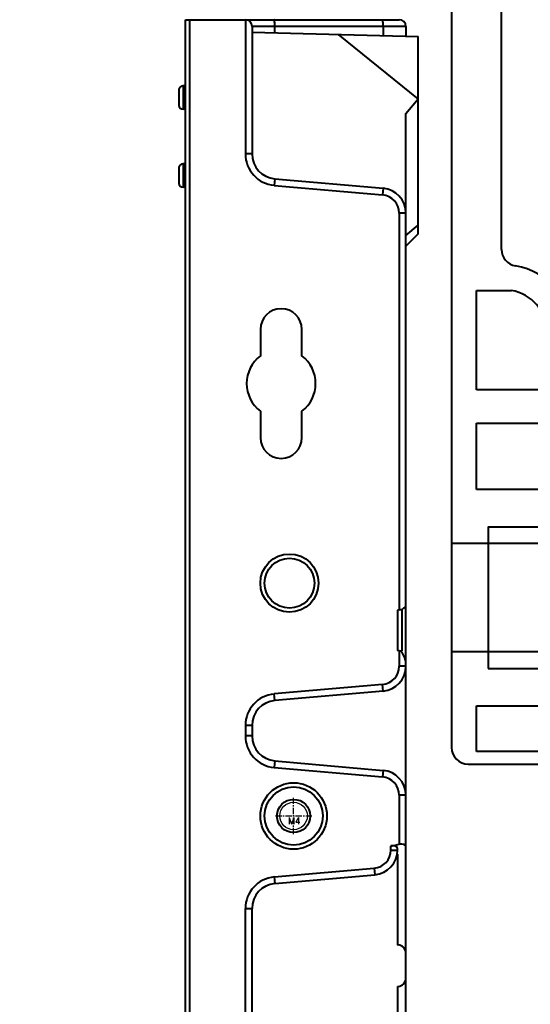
# Model space of a CAD drawing. Header units: inches. Extents: x 21247 to 41470, y -17428 to -10279.
# Drawn here: x 38619.7 to 38681.1, y -11880.1 to -11761.7 of the extents above; entities that cross this region are included whole.
import ezdxf

# ---------------------------------------------------------------- set-up
doc = ezdxf.new("R2010")
doc.units = ezdxf.units.IN
doc.header["$LTSCALE"] = 1.21
doc.header["$MEASUREMENT"] = 0
doc.header["$PDMODE"] = 3
doc.header["$PDSIZE"] = 0.3125
doc.linetypes.add('CENTER', pattern=[0.6, 0.375, -0.075, 0.075, -0.075])
doc.layers.get('0').update_dxf_attribs({"linetype": 'CONTINUOUS'})
doc.layers.get('Defpoints').update_dxf_attribs({"linetype": 'CONTINUOUS'})
doc.layers.add('02___PRT_ALL_AXES', color=7, linetype='CONTINUOUS')
doc.layers.add('screw', color=33, linetype='CONTINUOUS', lineweight=13)
doc.styles.get("Standard").update_dxf_attribs({"font": 'txt', "width": 0.8})
doc.styles.add('TXT', font='txt.shx', dxfattribs={"bigfont": 'gbcbig.shx'})
doc.dimstyles.new('001', dxfattribs={"dimscale": 2, "dimtxt": 2.5, "dimasz": 2.5, "dimexe": 1.25, "dimexo": 0, "dimtad": 0, "dimdsep": 46, "dimtxsty": 'Standard', "dimcen": 2.5, "dimclrd": 4, "dimclre": 4, "dimclrt": 3, "dimadec": 0, "dimazin": 0, "dimtfac": 1, "dimtmove": 0, "dimatfit": 3, "dimfxl": 1, "dimarcsym": 0})

# ---------------------------------------------------------------- blocks, each defined once
blk = doc.blocks.new('screw_m4_l')
at = {"layer": 'screw', "color": 1, "linetype": 'CENTER', "ltscale": 1.679339}
for p, q in [((0, -2.2), (0, 2.2)), ((-2.2, 0), (2.2, 0))]:
    blk.add_line(p, q, dxfattribs=at)
at = {"layer": 'screw', "color": 33}
blk.add_circle((0, 0), 1.65, dxfattribs=at)
at = {"layer": 'screw', "color": 92}
blk.add_arc((0, 0), 2, 270, 180, dxfattribs=at)
at = {"layer": 'screw', "color": 6, "style": 'TXT'}
blk.add_text('M4', height=0.8, dxfattribs=at).set_placement((-0.68, -1))
blk = doc.blocks.new('*U966')
at = {"color": 6}
for p, q in [((0, -1.4), (0, 1.4)), ((0.5, -0.9), (0.5, 0.9))]:
    blk.add_line(p, q, dxfattribs=at)
at = {"color": 6, "linetype": 'Continuous'}
for centre, start, end in [((0, 0.9), 0, 90), ((0, -0.9), 270, 0)]:
    blk.add_arc(centre, 0.5, start, end, dxfattribs=at)
at = {"layer": '02___PRT_ALL_AXES', "color": 6, "linetype": 'Continuous'}
for p, q in [((-0.3, 1.4), (0, 1.4)), ((-0.3, -1.4), (0, -1.4))]:
    blk.add_line(p, q, dxfattribs=at)
blk = doc.blocks.new('*U964')
at = {"color": 6}
for p, q in [((0, -1.4), (0, 1.4)), ((0.5, -0.9), (0.5, 0.9))]:
    blk.add_line(p, q, dxfattribs=at)
at = {"color": 6, "linetype": 'Continuous'}
for centre, start, end in [((0, 0.9), 0, 90), ((0, -0.9), 270, 0)]:
    blk.add_arc(centre, 0.5, start, end, dxfattribs=at)
at = {"layer": '02___PRT_ALL_AXES', "color": 6, "linetype": 'Continuous'}
for p, q in [((-0.3, 1.4), (0, 1.4)), ((-0.3, -1.4), (0, -1.4))]:
    blk.add_line(p, q, dxfattribs=at)
blk = doc.blocks.new('A$C0B6366F5')
at = {"color": 1, "rotation": 180}
blk.add_blockref('*U964', (0, 0), dxfattribs=at)
blk = doc.blocks.new('*U968')
at = {"color": 4, "linetype": 'Continuous'}
for p, q in [((-13.6, 0.75), (-13.6, 168.75)), ((-13.6, 168.75), (12.1, 168.75)), ((-13.1, 0.75), (-13.1, 168.75)), ((-6.4, 168.75), (-6.4, 152.62)), ((-5.6, 167.95), (-5.6, 152.62)), ((12.9, 167.95), (-5.6, 167.95)), ((-5.6, 167.25), (14.4, 166.73)), ((-2.86, 167.18), (-2.86, 167.95)), ((4.77, 166.98), (14.38, 159.21)), ((10.16, 167.95), (10.16, 166.84)), ((12.9, 167.95), (12.9, 166.77)), ((14.4, 143), (14.4, 166.73)), ((12.9, 157.49), (14.4, 159.23)), ((12.9, -157.49), (12.9, 157.49)), ((-5.6, 152.62), (-6.4, 152.62)), ((-2.86, 149.63), (-2.93, 148.83)), ((-2.86, 149.63), (10.16, 148.49)), ((-2.93, 148.83), (10.09, 147.69)), ((10.16, 148.49), (10.09, 147.69)), ((12.1, 145.5), (12.1, 97.77)), ((12.9, 145.5), (12.1, 145.5)), ((12.9, 142.79), (14.4, 144.06)), ((14.4, 143), (12.9, 141.5)), ((-4.6, 131.5), (-4.6, 128.31)), ((0.4, 128.31), (0.4, 131.5)), ((-4.6, 121.69), (-4.6, 118.5)), ((0.4, 118.5), (0.4, 121.69)), ((12.1, 97.77), (11.9, 97.73)), ((11.9, 97.73), (11.9, 92.88)), ((12.41, 97.79), (12.41, 92.84)), ((12.1, 92.84), (11.9, 92.88)), ((12.1, 92.84), (12.1, 91)), ((12.9, 91), (12.1, 91)), ((10.09, 88.81), (-2.93, 87.67)), ((10.16, 88.01), (10.09, 88.81)), ((-2.86, 86.87), (-2.93, 87.67)), ((10.16, 88.01), (-2.86, 86.87)), ((-6.4, 83.88), (-6.4, 82.62)), ((-5.6, 83.88), (-6.4, 83.88)), ((-5.6, 83.88), (-5.6, 82.62)), ((-5.6, 82.62), (-6.4, 82.62)), ((-2.86, 79.63), (-2.93, 78.83)), ((-2.86, 79.63), (10.16, 78.49)), ((-2.93, 78.83), (10.09, 77.69)), ((10.16, 78.49), (10.09, 77.69)), ((12.1, 75.5), (12.1, 69.6)), ((12.9, 75.5), (12.1, 75.5)), ((11.1, 69.39), (12.1, 69.6)), ((11.1, 68.91), (11.1, 69.39)), ((11.1, 68.91), (11.9, 68.91)), ((11.9, 68.91), (11.9, 69.07)), ((11.89, 68.42), (11.9, 57.5)), ((-2.93, 65.67), (9.09, 66.72)), ((9.09, 66.72), (9.16, 65.92)), ((-2.93, 65.67), (-2.86, 64.87)), ((-2.86, 64.87), (9.16, 65.92)), ((-6.4, -21.07), (-6.4, 61.88)), ((-6.4, 61.88), (-5.6, 61.88)), ((-5.6, -20.33), (-5.6, 61.88)), ((11.9, 57.5), (11.99, 57.49)), ((11.9, 52.5), (11.99, 52.51)), ((11.9, 52.5), (11.9, 47.5))]:
    blk.add_line(p, q, dxfattribs=at)
for centre, radius in [((-1.1, 101), 3.5), ((-1.1, 101), 3), ((-0.6, 73), 4), ((-0.6, 73), 3.5)]:
    blk.add_circle(centre, radius, dxfattribs=at)
at = {"color": 4}
blk.add_circle((-0.6, 73), 2, dxfattribs=at)
at = {"color": 4, "linetype": 'Continuous'}
for centre, radius, start, end in [((-6.4, 167.95), 0.8, 0, 90), ((12.1, 167.95), 0.8, 0, 90), ((-2.6, 152.62), 3.8, 180, 265), ((-2.6, 152.62), 3, 180, 265), ((9.9, 145.5), 3, 0, 85), ((9.9, 145.5), 2.2, 0, 85), ((-2.1, 131.5), 2.5, 0, 180), ((-2.1, 125), 4.15, 127.0427, 232.9573), ((-2.1, 125), 4.15, 307.0427, 52.9573), ((-2.1, 118.5), 2.5, 180, 0), ((9.9, 91), 2.2, 275, 0), ((9.9, 91), 3, 275, 0), ((-2.6, 83.88), 3.8, 95, 180), ((-2.6, 83.88), 3, 95, 180), ((-2.6, 82.62), 3.8, 180, 265), ((-2.6, 82.62), 3, 180, 265), ((9.9, 75.5), 3, 0, 85), ((9.9, 75.5), 2.2, 0, 85), ((8.9, 68.91), 2.2, 275, 0), ((8.9, 68.91), 3, 275, 0), ((-2.6, 61.88), 3.8, 95, 180), ((-2.6, 61.88), 3, 95, 180), ((11.9, 56.5), 1, 0, 85), ((11.9, 53.5), 1, 275, 0)]:
    blk.add_arc(centre, radius, start, end, dxfattribs=at)
for centre, major_axis, ratio, start_param, end_param in [((12.1, 97.22), (0.778, 0.292), 0.631515, 7.226831, 7.621492), ((12.1, 96.85), (0.76, 1.27), 0.20003, -0.322479, 0.853657), ((12.1, 92.3), (0.778, -0.292), 0.631515, 1.408625, 1.803286), ((12.1, 92.67), (-0.76, 1.27), 0.20003, -2.819114, -1.642979), ((11.1, 68.9), (0.787, 0.252), 0.576693, -0.182915, 1.387881), ((12.1, 69.11), (0.787, 0.252), 0.576693, -0.182915, 1.387881)]:
    blk.add_ellipse(centre, major_axis=major_axis, ratio=ratio, start_param=start_param, end_param=end_param, dxfattribs=at)
for points in [[(-2.86, 167.95), (-2.86, 168.05), (-2.86, 168.24), (-2.88, 168.48), (-2.9, 168.65), (-2.91, 168.72), (-2.92, 168.75), (-2.93, 168.75)], [(10.16, 167.95), (10.16, 168.05), (10.16, 168.24), (10.15, 168.48), (10.13, 168.65), (10.11, 168.72), (10.1, 168.75), (10.09, 168.75)]]:
    blk.add_open_spline(points, degree=3, knots=[0, 0, 0, 0, 0.378048, 0.700034, 0.915989, 0.974527, 1, 1, 1, 1], dxfattribs=at)
at = {"color": 4, "rotation": 180}
blk.add_blockref('*U966', (-13.9, 159.38), dxfattribs=at)
at = {"color": 4}
blk.add_blockref('A$C0B6366F5', (-13.9, 150), dxfattribs=at)
at = {"layer": 'screw', "color": 4}
blk.add_blockref('screw_m4_l', (-0.6, 73), dxfattribs=at)
blk = doc.blocks.new('*U967')
at = {"color": 0, "linetype": 'ByBlock', "lineweight": -2, "transparency": 16777216}
blk.add_blockref('*U968', (0, 0), dxfattribs=at)
blk = doc.blocks.new('*D972')
at = {"color": 4, "linetype": 'Continuous', "lineweight": -2, "transparency": 16777216}
for p, q in [((38637.75, -11416.21), (38472.31, -11416.21)), ((38474.81, -11421.21), (38474.81, -12709.71)), ((38474.81, -14240.71), (38474.81, -12952.21)), ((38644.36, -14245.71), (38472.31, -14245.71))]:
    blk.add_line(p, q, dxfattribs=at)
at = {"color": 4, "transparency": 16777216}
for points in [[(38473.98, -11421.21), (38475.65, -11421.21), (38474.81, -11416.21)], [(38473.98, -14240.71), (38475.65, -14240.71), (38474.81, -14245.71)]]:
    blk.add_solid(points, dxfattribs=at)
at = {"layer": 'Defpoints', "color": 0, "transparency": 16777216}
for p in [(38474.81, -11416.21), (38637.75, -11416.21), (38644.36, -14245.71)]:
    blk.add_point(p, dxfattribs=at)
at = {"color": 3, "transparency": 16777216, "insert": (38474.81, -12830.96), "char_height": 60, "attachment_point": 5, "rotation": 90}
blk.add_mtext('2829.5', dxfattribs=at)
blk = doc.blocks.new('JT')
at = {"color": 7, "linetype": 'Continuous'}
for p, q in [((37142.92, -5883.47), (37142.92, -5967.97)), ((37148.92, -5936.09), (37148.92, -5883.47)), ((37145.92, -5941.03), (37150.12, -5941.03)), ((37145.92, -5952.97), (37145.92, -5941.03)), ((37154.32, -5952.97), (37145.92, -5952.97)), ((37145.92, -5956.97), (37154.32, -5956.97)), ((37145.92, -5964.97), (37145.92, -5956.97)), ((37154.32, -5964.97), (37145.92, -5964.97)), ((37142.92, -5967.97), (37142.92, -5987.97)), ((37157.32, -5971.47), (37142.92, -5971.47)), ((37157.32, -5984.47), (37142.92, -5984.47)), ((37142.92, -5987.97), (37142.92, -5995.97)), ((37145.92, -5990.97), (37154.32, -5990.97)), ((37145.92, -5996.47), (37145.92, -5990.97)), ((37154.32, -5996.47), (37145.92, -5996.47)), ((37144.92, -5997.97), (37155.32, -5997.97))]:
    blk.add_line(p, q, dxfattribs=at)
at = {"color": 2}
blk.add_lwpolyline([(37147.32, -5986.47), (37157.32, -5986.47), (37157.32, -5969.47), (37147.32, -5969.47)], close=True, dxfattribs=at)
at = {"color": 7, "linetype": 'Continuous'}
for centre, radius, start, end in [((37150.92, -5936.09), 2, 180, 260.7931), ((37149.32, -5945.97), 8, 0, 80.7931), ((37149.32, -5945.97), 5, 0, 80.7931), ((37144.92, -5995.97), 2, 180, 270)]:
    blk.add_arc(centre, radius, start, end, dxfattribs=at)

msp = doc.modelspace()

# ---------------------------------------------------------------- block references
at = {"color": 3}
msp.add_blockref('JT', (1528.73, -5853.247), dxfattribs=at)
at = {"color": 1}
msp.add_blockref('*U967', (38653.245, -11930.463), dxfattribs=at)

# ---------------------------------------------------------------- dimensions: what is measured, and where the dimension line sits
dim = msp.add_linear_dim(base=(38474.812, -11416.213), p1=(38644.357, -14245.713), p2=(38637.745, -11416.213), angle=90, dimstyle='001', override={"dimtxt": 30, "dimdec": 1, "dimfxl": 1.25}, dxfattribs=at)
dim.commit()
dim.dimension.update_dxf_attribs({"geometry": '*D972', "text_midpoint": (38474.812, -12830.963), "dimtype": 160})

doc.saveas('drawing.dxf')
